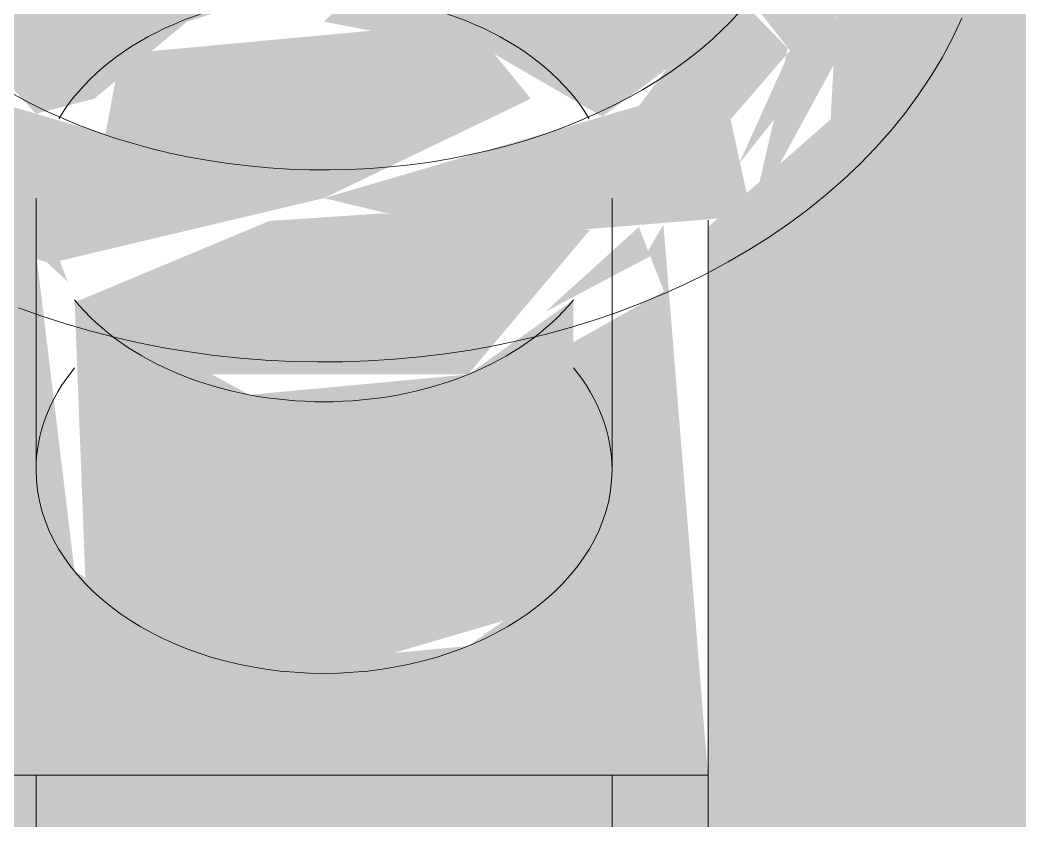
# Model space of a CAD drawing. Header units: inches. Extents: x -26493 to -10162, y -132 to 713.
# Drawn here: x -24957.008 to -24955.705, y 282.955 to 283.998 of the extents above; entities that cross this region are included whole.
import ezdxf

# ---------------------------------------------------------------- set-up
doc = ezdxf.new("R2010")
doc.units = ezdxf.units.IN
doc.header["$MEASUREMENT"] = 0
doc.layers.add('Q-SPCQ', color=91, linetype='Continuous', lineweight=9)

# ---------------------------------------------------------------- blocks, each defined once
blk = doc.blocks.new('Basketball_Backstop-Performance_Sports_Systems-3103-Ceiling_Hung - 27_-0_ to 27_-11 7_8_-706978-Section 13')
at = {"layer": 'Q-SPCQ'}
h = blk.add_hatch(color=256, dxfattribs=at)
h.paths.add_polyline_path([(-24957.16844929696, 283.7429716928476), (-24957.28542027311, 283.9579722350216), (-24957.23439633887, 284.0516188629786), (-24957.18408386555, 283.8101212985608)], flags=0)
h.paths.add_polyline_path([(-24957.27327252906, 284.1453688629786), (-24957.31955074679, 283.9158208390897), (-24957.39084181477, 283.9700795073603), (-24957.27372519515, 284.1446939626804)], flags=0)
h.paths.add_polyline_path([(-24957.16844930056, 284.4986799217615), (-24957.28940080893, 284.2919503352796), (-24957.31955074679, 284.2030670043566), (-24957.37809827647, 284.3419284421313), (-24957.27013107879, 284.596931449366), (-24957.12019737071, 284.6308094585149)], flags=0)
h.paths.add_polyline_path([(-24957.51721633846, 282.9549999999848), (-24957.11166087671, 282.9549999999848), (-24957.16844930056, 283.9000353786735), (-24957.21017574679, 283.9686066065969), (-24957.13827451517, 284.039912838023), (-24956.98666087671, 283.875762081792), (-24956.91083566198, 283.8953688629784), (-24956.79002961194, 283.9955667881221), (-24956.61166087631, 284.0516336904877), (-24956.83439876746, 284.2004144736602), (-24956.93642040313, 284.5937317735419), (-24957.10080074679, 284.5116547434629), (-24957.16844930056, 284.4986799217615), (-24956.86012576479, 284.7963050609469), (-24956.86166087672, 285.1874999999848), (-24957.54916087631, 285.1874999999848), (-24957.5481487415, 282.9549999999848)], flags=0)
h.paths.add_polyline_path([(-24956.61166087631, 284.3199380631256), (-24956.61166087631, 284.4394616525911), (-24956.69716953667, 284.3999779266761), (-24956.62977007634, 284.336889069817)], flags=0)
h = blk.add_hatch(color=256, dxfattribs=at)
h.paths.add_polyline_path([(-24956.00481347649, 283.9579722355132), (-24956.07146178379, 283.8101212985608), (-24956.02568219802, 283.8683422282478), (-24956.01314600663, 283.9221844784131)], flags=0)
h.paths.add_polyline_path([(-24955.9284218813, 283.8970593924336), (-24955.90377100664, 284.0763705793565), (-24955.83247993865, 283.9700795083047), (-24955.90377100664, 283.9158208393208)], flags=0)
h.paths.add_polyline_path([(-24955.7050712191, 282.9549999999848), (-24955.67416087631, 282.9549999999848), (-24955.70610541417, 285.1874999999848), (-24956.36618485057, 285.1874999999848), (-24956.31782570331, 284.7737687076615), (-24956.12252100663, 284.5116547441773), (-24956.20170613804, 284.5268422521953), (-24956.36366983497, 284.5889143682047), (-24956.36901802153, 284.3886551813077), (-24956.40023222957, 284.2765291643369), (-24956.43359766208, 284.1669629462037), (-24956.61166087631, 283.9955667881221), (-24956.38975398563, 283.9534271247362), (-24956.24943869185, 283.8720195463856), (-24956.13304693189, 283.9579722355132), (-24956.05487245286, 284.0218598878861), (-24956.00481347649, 283.9579722355132), (-24955.94476003053, 284.0020430686195), (-24955.95198834233, 283.8683422282478), (-24956.1116608767, 283.7282734267535), (-24956.1116608767, 282.9549999999848), (-24955.70610541417, 282.9549999999848)], flags=0)
h.paths.add_polyline_path([(-24955.95004922436, 284.1453688629786), (-24955.95004922436, 284.3687382699574), (-24956.10312438393, 284.6308094594472), (-24956.05487245647, 284.649169768093), (-24955.90377100664, 284.5715424335336), (-24955.83247993865, 284.291950335486), (-24955.94874826895, 284.146990850883)], flags=0)
h.paths.add_polyline_path([(-24956.61166087631, 284.3199380631549), (-24956.54695611544, 284.4475676744667), (-24956.61166087631, 284.4106620086866), (-24956.61166087631, 284.336889069817)], flags=0)
h = blk.add_hatch(color=256, dxfattribs=at)
h.paths.add_polyline_path([(-24956.32357012877, 283.6179884103524), (-24956.18688586479, 283.6902151268696), (-24956.20170613345, 283.7282734267535), (-24956.30660166758, 283.6333446032637)], flags=0)
h.paths.add_polyline_path([(-24956.94539133241, 283.6570185127342), (-24956.95572433365, 283.6842868734986), (-24956.61166087672, 283.765927124737), (-24957.05360261495, 283.8953688629784), (-24957.14513174583, 284.0516188629786), (-24957.21850827629, 283.9579722350216), (-24957.13827451518, 283.8651119272629), (-24957.16844929697, 283.7429716928476), (-24956.97268724635, 283.6825348956198)], flags=0)
h.paths.add_polyline_path([(-24956.32317731042, 283.6961870262562), (-24956.32305226101, 283.7210806962035), (-24956.05487245286, 283.7429716946092), (-24956.08225617174, 283.8683422282478), (-24956.0048134765, 283.9579722355132), (-24956.0850472363, 284.0399128413603), (-24956.20170613345, 283.8860000890591), (-24956.61166087672, 283.765927124737), (-24956.32357012877, 283.6961909017928)], flags=0)
h.paths.add_polyline_path([(-24957.16844929697, 283.7429716928476), (-24957.27327252907, 284.0360297173631), (-24957.26868249547, 283.8651119272629)], flags=0)
h.paths.add_polyline_path([(-24956.05487245286, 283.7429716946092), (-24955.93790147968, 283.9579722355132), (-24955.97301981385, 284.1453688629786), (-24956.02643431478, 283.8651119282695)], flags=0)
h.paths.add_polyline_path([(-24957.29489987213, 283.8970593915622), (-24957.27327252907, 284.1453688629786), (-24957.39084181477, 283.9700795073601)], flags=0)
h.paths.add_polyline_path([(-24955.92842188052, 283.8970593924336), (-24955.83247993865, 283.9700795074742), (-24955.95004922436, 284.1453688629786)], flags=0)
h = blk.add_hatch(color=256, dxfattribs=at)
h.paths.add_polyline_path([(-24956.61166087672, 283.7659271247373), (-24956.34234961342, 283.8953688629784), (-24956.42416087672, 283.9955667881221), (-24956.87682591966, 283.9534271247362), (-24956.89621801863, 283.8492719819682), (-24956.68275535007, 283.7867502138776)], flags=0)
h.paths.add_polyline_path([(-24956.42416087672, 283.5362874613502), (-24956.26537338402, 283.7244995825663), (-24956.53672972625, 283.7459310581702), (-24956.68275535007, 283.7362080679629), (-24956.93359928775, 283.6313497734465), (-24956.79916087672, 283.5362874613502)], flags=0)
for points in [[(-24956.98666087672, 283.0146261697263), (-24956.11166087672, 283.0146261697263), (-24956.16971913847, 283.7314753720988), (-24956.1896437552, 283.6972973615266), (-24956.16910052878, 283.6445425640828), (-24956.2869013503, 283.5784271247362), (-24956.2869013503, 283.2797912126703), (-24956.42416087672, 283.1827340707569), (-24956.70871801863, 283.1562439709335), (-24956.93642040314, 283.2797912126712), (-24956.98666087672, 283.695597528487), (-24957.11166087671, 283.7372870888344), (-24957.05360261495, 283.0146261697263)], [(-24956.61166087672, 283.147208691198), (-24956.34649583377, 283.2248737341428), (-24956.2869013503, 283.2797912126703), (-24956.2869013503, 283.6333446032637), (-24956.42416087672, 283.5362874613502), (-24956.70871801863, 283.5097973615265), (-24956.93642040313, 283.6333446032637), (-24956.92228510294, 283.2667652579292), (-24956.79916087672, 283.1827340707571), (-24956.70871801863, 283.1562439709333)], [(-24956.98666087671, 280.2291335946878), (-24956.98666087672, 283.0146261697263), (-24957.11166087671, 283.0146261697263), (-24957.11166087671, 280.2291335946878)], [(-24956.98666087672, 282.395907736188), (-24956.23666087672, 282.395907736188), (-24956.23666087672, 283.0146261697263), (-24956.98666087672, 283.0146261697263), (-24956.98666087672, 282.6963838949144)], [(-24956.11166087671, 280.2291335946878), (-24956.11166087672, 283.0146261697263), (-24956.23666087672, 283.0146261697263), (-24956.23666087671, 280.2291335946878)]]:
    blk.add_hatch(color=256, dxfattribs=at).paths.add_polyline_path(points, flags=0)
h = blk.add_hatch(color=256, dxfattribs=at)
h.paths.add_polyline_path([(-25004.60652968991, 281.3749999999847), (-24958.10652968991, 281.3749999999847), (-24958.10652968991, 282.8749999999893), (-24957.11166087671, 282.8749999999893), (-24957.11166087671, 282.9549999999848), (-25004.60652968991, 282.9549999999848), (-25004.60652968991, 282.6963838949144)], flags=0)
h.paths.add_polyline_path([(-24916.27747282076, 281.3749999999847), (-24913.96882133054, 281.3749999999847), (-24914.63784665102, 282.9549999999848), (-24956.11166087671, 282.9549999999848), (-24956.11166087671, 282.8749999999893), (-24955.10652968991, 282.8749999999893), (-24955.10652968991, 281.3749999999847), (-24921.015374112, 281.3749999999847)], flags=0)
h.paths.add_polyline_path([(-24909.92722598098, 281.3749999999847), (-24908.60652968991, 281.4227857095579), (-24908.60652968991, 282.9549999999848), (-24911.74664719453, 282.9549999999848), (-24910.65526543594, 282.4486631227966), (-24910.21589494533, 281.9720475770214), (-24910.07290266723, 281.744760137174), (-24909.94782332015, 281.3749999999847)], flags=0)
h.paths.add_polyline_path([(-24956.29916087671, 281.9148359812801), (-24956.23666087671, 282.0860247667925), (-24956.2817701635, 282.3124999999891), (-24956.29916087671, 282.2633252147157), (-24956.29916087671, 281.9374999999893)], flags=0)
for p, q in [((-24956.98666087672, 283.7659271247355), (-24956.98666087672, 283.4123737341423)), ((-24956.23666087672, 283.4123737341437), (-24956.23666087672, 283.7659271247367)), ((-24956.11166087671, 283.014626169726), (-24956.11166087671, 283.737287089677)), ((-24957.11166087671, 283.0146261697261), (-24956.98666087672, 283.0146261697261)), ((-24956.98666087672, 283.014626169726), (-24956.98666087671, 280.2291335946874)), ((-24956.98666087672, 283.014626169726), (-24956.23666087672, 283.0146261697261)), ((-24956.23666087671, 280.2291335946874), (-24956.23666087672, 283.014626169726)), ((-24956.23666087672, 283.0146261697261), (-24956.11166087671, 283.0146261697261)), ((-24956.11166087671, 283.014626169726), (-24956.1116608767, 280.2291335946874))]:
    blk.add_line(p, q, dxfattribs=at)
at = {"layer": 'Q-SPCQ', "flags": 128}
for points in [[(-24957.00934329177, 283.6232102747076), (-24956.97890071623, 283.6122538525822), (-24956.94795987142, 283.6021985642001), (-24956.91656351889, 283.5930520064655), (-24956.88475475502, 283.5848212115397), (-24956.85257701287, 283.5775126123363), (-24956.82007405303, 283.5711320078373), (-24956.7872899447, 283.5656845296917), (-24956.7542690386, 283.5611746112461), (-24956.72105593286, 283.5576059598872), (-24956.68769543319, 283.5549815333633), (-24956.65423250853, 283.5533035205839), (-24956.62071224326, 283.5525733272488), (-24956.58717978716, 283.5527915665583), (-24956.55368030394, 283.5539580551443), (-24956.5202589196, 283.5560718142873), (-24956.48696067153, 283.5591310764019), (-24956.45383045929, 283.5631332966879), (-24956.42091299834, 283.5680751697599), (-24956.38825277756, 283.5739526509619), (-24956.35589402198, 283.580760981946), (-24956.32388066169, 283.5884947199512), (-24956.29225630833, 283.5971477700141), (-24956.26106424055, 283.6067134191217), (-24956.23034739967, 283.6171843710165), (-24956.20014839722, 283.6285527800188), (-24956.17050953546, 283.6408102817942), (-24956.14147284254, 283.6539480185002), (-24956.1130801232, 283.6679566551483), (-24956.08537302608, 283.6828263833569), (-24956.05839312771, 283.6985469079437), (-24956.03218203317, 283.7151074110344), (-24956.00678149163, 283.7324964876314), (-24955.98223352424, 283.7507020459337), (-24955.95858055964, 283.7697111652717), (-24955.93586557009, 283.789509904474), (-24955.91413219892, 283.810083054011), (-24955.89342486638, 283.8314138266243), (-24955.87378883809, 283.853483483617), (-24955.85527023702, 283.8762708978072), (-24955.83791597738, 283.8997520595323), (-24955.82177359742, 283.9238995390957), (-24955.80689096862, 283.9486819274453), (-24955.79331586242, 283.9740632861491), (-24955.78109536212, 284.0000026468751)], [(-24956.06975005413, 284.0090927830673), (-24956.08249459577, 283.995339147514), (-24956.09616931236, 283.9817958378175), (-24956.11076330691, 283.9685003006884), (-24956.12626178351, 283.9554901331403), (-24956.14264622936, 283.9428026527547), (-24956.15989463126, 283.9304745341049), (-24956.17798171193, 283.9185415073548), (-24956.19687917491, 283.9070381131228), (-24956.21655594948, 283.8959975067507), (-24956.23697842976, 283.8854513048719), (-24956.25811070387, 283.8754294674199), (-24956.27991477105, 283.8659602087564), (-24956.30235074551, 283.8570699322956), (-24956.32537704682, 283.8487831837562), (-24956.34895057731, 283.8411226189183), (-24956.37302688718, 283.8341089824635), (-24956.39756032836, 283.8277610950943), (-24956.42250419842, 283.8220958466781), (-24956.44781087555, 283.8171281936222), (-24956.47343194586, 283.8128711590685), (-24956.49931832426, 283.8093358348208), (-24956.52542036976, 283.8065313841641), (-24956.5516879965, 283.8044650449538), (-24956.57807078113, 283.8031421325057), (-24956.60451806767, 283.8025660419592), (-24956.63097907061, 283.80273824989), (-24956.65740297691, 283.803658315034), (-24956.68373904796, 283.8053238780697), (-24956.70993672194, 283.8077306604733), (-24956.73594571764, 283.8108724625398), (-24956.76171614037, 283.8147411607426), (-24956.78719859097, 283.8193267047035), (-24956.81234427857, 283.8246171141618), (-24956.83710513841, 283.8305984764748), (-24956.86143395551, 283.8372549453714), (-24956.88528449537, 283.8445687418999), (-24956.90861164288, 283.8525201588055), (-24956.93137155072, 283.8610875699078), (-24956.95352179819, 283.8702474464816), (-24956.97502156191, 283.8799743831329), (-24956.99583179909, 283.8902411362508), (-24957.0159154441, 283.901018678771)]]:
    blk.add_lwpolyline(points, dxfattribs=at)
at = {"layer": 'Q-SPCQ'}
for centre, major_axis, ratio, start_param, end_param in [((-24956.61166087672, 283.7659271247358), (0.3750000000030729, 0), 0.7071067811806608, 0.4001043123687911, 2.741488341213642), ((-24956.61166087672, 283.7659271247358), (0.3749999999992923, 0), 0.7071067811878827, 3.665191429188431, 5.759586531590638), ((-24956.61166087672, 283.4123737341425), (0.375, 0), 0.7071067811865154, 2.617993877994953, 3.141592653589793), ((-24956.61166087672, 283.4123737341425), (0.3750000000055935, 0), 0.7071067811760011, 0, 0.5235987755962185), ((-24956.61166087672, 283.4123737341425), (0.375, 0), 0.7071067811865154, 3.141592653589793, 6.283185307179586)]:
    blk.add_ellipse(centre, major_axis=major_axis, ratio=ratio, start_param=start_param, end_param=end_param, dxfattribs=at)

msp = doc.modelspace()

# ---------------------------------------------------------------- block references
at = {"layer": 'Q-SPCQ'}
msp.add_blockref('Basketball_Backstop-Performance_Sports_Systems-3103-Ceiling_Hung - 27_-0_ to 27_-11 7_8_-706978-Section 13', (0, 0), dxfattribs=at)

doc.saveas('drawing.dxf')
